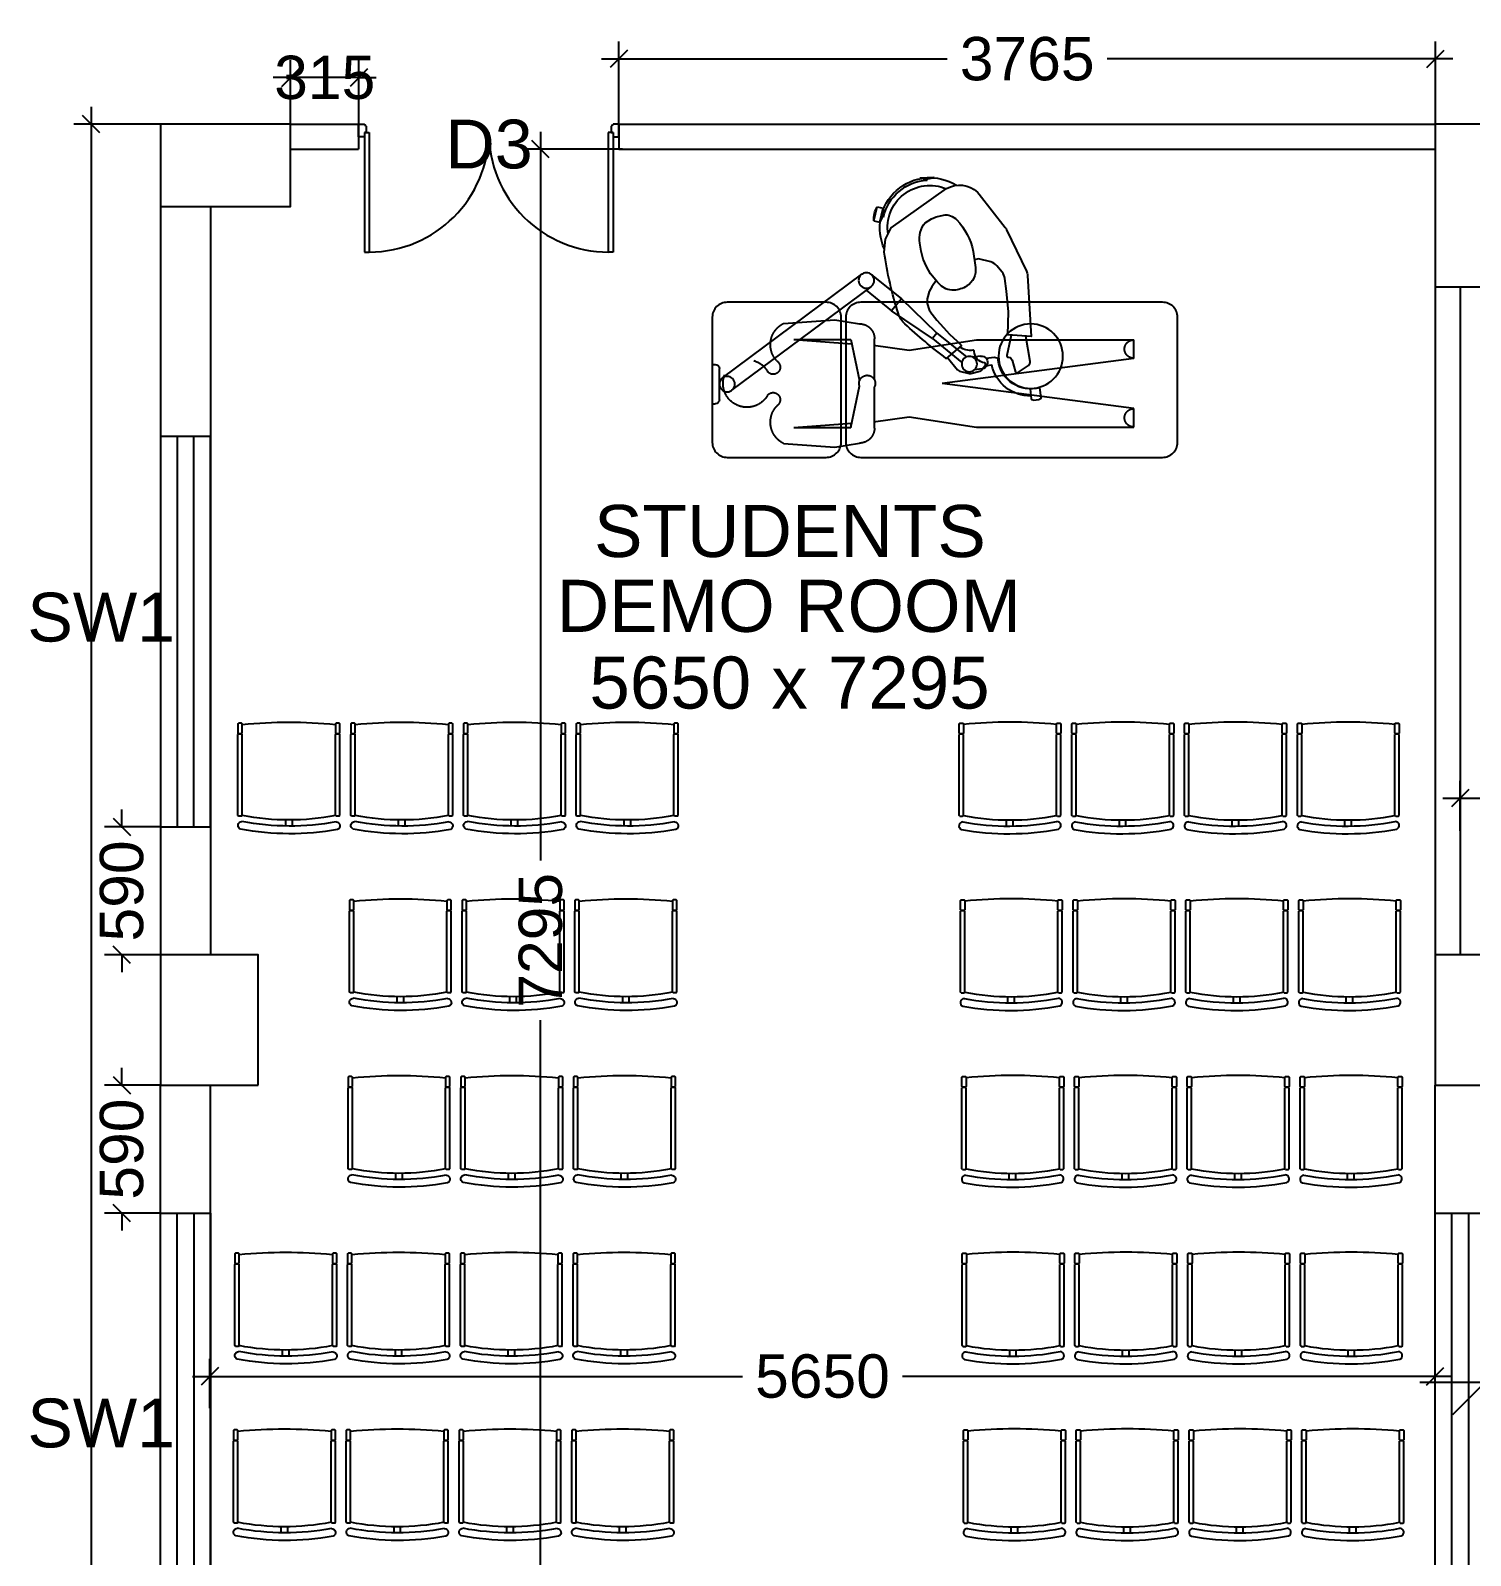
# Model space of a CAD drawing. Extents: x 7620542 to 7843793, y -6476226 to -6093835.
# Drawn here: x 7650940 to 7657580, y -6395018 to -6387988 of the extents above; entities that cross this region are included whole.
import ezdxf
from ezdxf.enums import TextEntityAlignment as Align

# ---------------------------------------------------------------- set-up
doc = ezdxf.new("R2010")
doc.units = 0
doc.header["$LTSCALE"] = 600
doc.header["$MEASUREMENT"] = 0
doc.header["$PDMODE"] = 35
doc.linetypes.add('DASHED', pattern=[0.75, 0.5, -0.25])
doc.layers.get('0').update_dxf_attribs({"linetype": 'CONTINUOUS'})
doc.layers.get('Defpoints').update_dxf_attribs({"linetype": 'CONTINUOUS'})
for name, color, linetype in [('DIMEN', 5, 'CONTINUOUS'), ('DOOR', 32, 'CONTINUOUS'), ('floor hat', 9, 'CONTINUOUS'), ('furniture', 33, 'CONTINUOUS'), ('joinery', 7, 'CONTINUOUS'), ('LA-column', 3, 'CONTINUOUS'), ('Room Dim', 1, 'CONTINUOUS'), ('TEXT', 6, 'CONTINUOUS'), ('Walls', 7, 'CONTINUOUS'), ('WIN', 151, 'CONTINUOUS'), ('Working Dim', 5, 'CONTINUOUS')]:
    doc.layers.add(name, color=color, linetype=linetype)
doc.styles.add('ari', font='arial.ttf')
doc.styles.add('ARIAL', font='arial.ttf')
doc.styles.get("Standard").update_dxf_attribs({"font": 'romans.shx'})
doc.dimstyles.new('int. dim', dxfattribs={"dimtxt": 450, "dimasz": 80, "dimexe": 80, "dimexo": 0, "dimgap": 70, "dimtad": 0, "dimdec": 0, "dimzin": 12, "dimdsep": 46, "dimtxsty": 'ari', "dimblk": 'OBLIQUE', "dimcen": 2, "dimdle": 80, "dimclrd": 256, "dimclre": 256, "dimclrt": 6, "dimadec": 0, "dimazin": 0, "dimtfac": 1, "dimtdec": 0, "dimtix": 1, "dimtmove": 2, "dimatfit": 3, "dimfxl": 1, "dimtolj": 1, "dimtzin": 0, "dimlwd": -1, "dimlwe": -1, "dimarcsym": 0})
doc.dimstyles.new('STANDARD$0', dxfattribs={"dimscale": 0, "dimtxt": 150, "dimasz": 125, "dimexe": 0.75, "dimexo": 1, "dimgap": 25, "dimtad": 1, "dimdec": 0, "dimdsep": 46, "dimtxsty": 'Standard', "dimblk1": 'DOT', "dimblk2": 'DOT', "dimsah": 1, "dimcen": 2.5, "dimclrd": 1, "dimclre": 1, "dimclrt": 3, "dimadec": 0, "dimazin": 0, "dimtfac": 1, "dimtdec": 0, "dimtmove": 0, "dimatfit": 3, "dimldrblk": 'DOT', "dimfxl": 1, "dimtolj": 1, "dimtzin": 0, "dimarcsym": 0})

# ---------------------------------------------------------------- blocks, each defined once
blk = doc.blocks.new('Z$W@#1275')
at = {"layer": 'DOOR'}
for p, q in [((73.1, 1500), (0, 1500)), ((0, 1500), (0, 1467.1)), ((73.1, 1467.1), (73.1, 1500)), ((0, 1467.1), (1.8, 1467.1)), ((11, 1456.1), (11, 1458)), ((11, 1456.1), (47.5, 1456.1)), ((47.5, 1467.1), (736.4, 1467.1)), ((47.5, 1467.1), (47.5, 1438.9)), ((47.5, 1456.1), (47.5, 1467.1)), ((47.5, 1467.1), (73.1, 1467.1)), ((47.5, 1438.9), (736.4, 1438.9)), ((736.4, 1467.1), (736.4, 1438.9)), ((0, 32.9), (1.8, 32.9)), ((0, 0), (0, 32.9)), ((73.1, 0), (0, 0)), ((11, 43.8), (11, 42)), ((11, 43.8), (47.5, 43.8)), ((47.5, 61.1), (736.4, 61.1)), ((47.5, 32.9), (47.5, 61.1)), ((47.5, 43.8), (47.5, 32.9)), ((47.5, 32.9), (736.4, 32.9)), ((47.5, 32.9), (73.1, 32.9)), ((73.1, 32.9), (73.1, 0)), ((736.4, 32.9), (736.4, 61.1))]:
    blk.add_line(p, q, dxfattribs=at)
for centre, start, end in [((11, 1467.1), 180, 270), ((11, 32.9), 90, 180)]:
    blk.add_arc(centre, 9.13, start, end, dxfattribs=at)
at = {"layer": 'DOOR', "color": 145}
for centre, start, end in [((47.5, 1438.9), 270, 0), ((47.5, 61.1), 0, 90)]:
    blk.add_arc(centre, 688.9, start, end, dxfattribs=at)
blk = doc.blocks.new('A$C32852038')
at = {"layer": 'furniture', "color": 8}
for p, q in [((-231.7, -54), (-235, -57.2)), ((-235, -430.7), (-235, -57.2)), ((-231.7, -54), (-218.3, -54)), ((-215, -57.2), (-218.3, -54)), ((-215, -430.7), (-215, -57.2)), ((218.3, -54), (215, -57.2)), ((215, -430.7), (215, -57.2)), ((218.3, -54), (231.7, -54)), ((235, -57.2), (231.7, -54)), ((235, -430.7), (235, -57.2)), ((-231.7, -434), (-235, -430.7)), ((-231.7, -434), (-218.3, -434)), ((-218.3, -434), (-215, -430.7)), ((-15.7, -479.2), (-15.7, -451.1)), ((14.8, -479.2), (14.8, -451.1)), ((218.3, -434), (215, -430.7)), ((218.3, -434), (231.7, -434)), ((231.7, -434), (235, -430.7))]:
    blk.add_line(p, q, dxfattribs=at)
for points in [[(-235, -50.7), (-235, -7.2), (-231.7, -4), (-218.3, -4), (-215, -7.2), (-215, -50.7), (-218.3, -54), (-231.7, -54)], [(215, -50.7), (215, -7.2), (218.3, -4), (231.7, -4), (235, -7.2), (235, -50.7), (231.7, -54), (218.3, -54)]]:
    blk.add_lwpolyline(points, close=True, dxfattribs=at)
for centre, radius, start, end in [((0, -2191.6), 2191.6, 84.36999, 95.63001), ((-217.4, -477.9), 18, 89.44312, 247.64656), ((-4.7, 698.8), 1178, 259.5839, 280.82925), ((0, 692.7), 1143.8, 259.16569, 280.83431), ((216.8, -476.2), 18, 292.35344, 90.55688), ((-4.7, 698.8), 1213.3, 259.57711, 280.84799)]:
    blk.add_arc(centre, radius, start, end, dxfattribs=at)
blk = doc.blocks.new('A$C273B71EE')
at = {"layer": 'floor hat', "ltscale": 0.75}
blk.add_line((1369.8, -182), (1369.8, -199.9), dxfattribs=at)
at = {"layer": 'furniture', "color": 8}
for p, q in [((1019.4, 848.3), (1079.3, 845.3)), ((1049.6, 836.7), (1050.1, 846.7)), ((1258.2, 724.9), (1233.9, 719)), ((1248.2, 660.7), (1233.9, 719)), ((1272.4, 666.7), (1258.2, 724.9)), ((1232.9, 681.7), (1242.6, 684)), ((1272.4, 666.7), (1248.2, 660.7))]:
    blk.add_line(p, q, dxfattribs=at)
at = {"layer": 'furniture'}
for p, q in [((1283.4, 441.5), (1157.3, 339.2)), ((1868.1, -44.1), (1284.5, 390.2)), ((1906.9, 8), (1323.3, 442.4)), ((1008.4, 195.8), (1157.3, 339.2)), ((1157.3, 339.2), (1198.2, 288.7)), ((1305.5, 375.7), (1198.2, 288.7)), ((1027.3, 172.5), (1198.2, 288.7)), ((1008.4, 195.8), (885, 95.7)), ((1008.4, 195.8), (1027.3, 172.5)), ((842.7, 167.9), (183.4, 167.9)), ((1027.3, 172.5), (903.9, 72.4)), ((183.4, 89.8), (987, -15.2)), ((802.4, 90.2), (768.1, 94.6)), ((825.7, 99), (857.9, 94.9)), ((1950, 64.4), (1937.2, 64.4)), ((798.6, 60.5), (778.5, 63)), ((819, 46.2), (851.2, 42.1)), ((1920, -83.4), (1920, 47.3)), ((183.4, -120.3), (987, -15.2)), ((578.1, -33.3), (572.9, -74.1)), ((617.8, -38.3), (612.6, -79.2)), ((604.6, -85.4), (579.1, -82.1)), ((1950, -100.6), (1937.2, -100.6)), ((842.7, -198.4), (183.4, -198.4))]:
    blk.add_line(p, q, dxfattribs=at)
at = {"layer": 'furniture', "linetype": 'DASHED'}
for p, q in [((1436.7, 251.3), (1332.6, 234.8)), ((1651.2, 236.2), (1436.7, 251.3)), ((183.4, 89.8), (183.4, 167.9)), ((1124.7, 124.3), (842.7, 167.9)), ((1274.8, 145.1), (1124.7, 124.3)), ((1270.1, -0.2), (1270.1, 172.3)), ((1369, 169.4), (1332.6, -3.7)), ((1607.4, 169.4), (1365.1, 151.2)), ((1607.4, 169.4), (1369, 169.4)), ((1270.1, -202.7), (1270.1, -29.8)), ((1369, -199.9), (1332.5, -26.5)), ((183.4, -198.4), (183.4, -120.3)), ((1124.7, -154.8), (842.7, -198.4)), ((1274.8, -175.6), (1124.7, -154.8)), ((1607.4, -199.9), (1365.1, -181.7)), ((1607.4, -199.9), (1369, -199.9)), ((1436.7, -281.8), (1332.6, -265.2)), ((1651.2, -266.7), (1436.7, -281.8))]:
    blk.add_line(p, q, dxfattribs=at)
at = {"layer": 'furniture', "color": 8}
for points in [[(1012.1, 416.7), (1030.3, 389.3), (1041.4, 370.4), (1046.8, 349.1, -0.246109), (1029.5, 276.9), (1028, 275.1), (1008, 250.1), (980.6, 218.8), (955, 191.4), (923.5, 161.8), (904.9, 144.2), (970.2, 89.9, 0.025572), (1142.6, 234.4, 0.12826), (1169.8, 277, 0.043408), (1228.9, 534.9), (1223.2, 589.6), (1200.3, 637.2), (968, 801.7, 0.327906), (837.9, 786.2), (830.7, 777.4), (721.8, 638.3, 0.054318), (716.1, 629.1), (632.9, 455.6, 0.097498), (628.1, 436.9), (613.2, 182), (711.1, 188.6), (708.5, 284.9), (716.4, 372), (723.6, 425.2, -0.141399), (734.8, 450.6), (757.5, 477.7, -0.153306), (782.7, 493.8), (833.9, 507.7), (850.9, 503.5)], [(1035.2, 444.3, 0.128062), (1079.6, 573.2, 0.215717), (1058.1, 658.3), (1031.4, 674.2), (1011.1, 682.7), (981.1, 690.5, 0.242433), (925.4, 671, 0.136513), (855.7, 538.3), (847.3, 470.3, 0.297129), (882.6, 393.3, 0.138986), (938.2, 375.7, 0.105167), (970.3, 381), (989.2, 392.1), (1005.8, 409), (1034.8, 444.4)], [(696.7, 187.3), (715.4, 101.5, -0.445833), (710.4, 94.5), (708.2, 94.3, 0.30427), (693.5, 81.9), (679.3, 32.6, -0.509983), (670.5, 29.4), (625.1, 60.3, -0.292523), (617.7, 77.4), (635.3, 183.2)], [(964.8, 94.2), (922.2, 41.8, -0.166504), (914, 36.7), (872.5, 27, -0.116666), (865.6, 27), (829, 35.8, -0.181583), (820.3, 41.7), (805.1, 63.2, -0.566275), (808.5, 71, 0.372711), (851.5, 119, -0.458371), (857.3, 123.8, 0.210622), (912.6, 137.9)]]:
    blk.add_lwpolyline(points, format="xyb", dxfattribs=at)
at = {"layer": 'furniture'}
for points in [[(0, -262.5), (0, 262.5, -0.414214), (62.5, 325), (1327.5, 325, -0.414214), (1390, 262.5), (1390, -262.5, -0.414214), (1327.5, -325), (62.5, -325, -0.414214)], [(1950, -262.5, -0.414214), (1887.5, -325), (1472.5, -325, -0.414214), (1410, -262.5), (1410, 262.5, -0.414214), (1472.5, 325), (1887.5, 325, -0.414214), (1950, 262.5)]]:
    blk.add_lwpolyline(points, format="xyb", close=True, dxfattribs=at)
for centre, radius in [((1303.9, 416.3), 32.5), ((615.1, 99), 135), ((872.4, 66.2), 32.1), ((1887.5, -18.1), 32.5)]:
    blk.add_circle(centre, radius, dxfattribs=at)
at = {"layer": 'furniture', "color": 8}
for centre, radius, start, end in [((1037.9, 637.1), 210, 334.62117, 121.95456), ((1053.8, 934.2), 92.5, 248.14148, 285.99077), ((1037.9, 637.1), 200, 12.904, 86.66602), ((1037.9, 637.1), 177.5, 351.26665, 112.74282), ((1326, 710.6), 92.5, 174.81243, 212.66172), ((1180.3, 675), 92.5, 354.81243, 32.66172)]:
    blk.add_arc(centre, radius, start, end, dxfattribs=at)
at = {"layer": 'furniture', "linetype": 'DASHED'}
for centre, radius, start, end in [((1332.6, 172.3), 62.5, 90, 180), ((1606.9, 147.3), 99.3, 318.51156, 63.48915), ((183.4, 128.9), 38.4, 270, 90), ((1694.9, 52.8), 29.7, 150.89968, 319.95629), ((1709.5, 44.8), 46.3, 127.5254, 151.04949), ((1804.8, -15.2), 100, 209.30373, 150.69627), ((1300.6, -15), 33.9, 340.23746, 205.92527), ((1694.9, -83.3), 29.7, 40.04371, 209.10032), ((183.4, -159.4), 38.4, 270, 90), ((1606.9, -177.8), 99.3, 296.51085, 48.46965), ((1709.5, -75.3), 46.3, 208.95051, 232.4746), ((1332.6, -202.7), 62.5, 180, 270)]:
    blk.add_arc(centre, radius, start, end, dxfattribs=at)
at = {"layer": 'furniture'}
for centre, radius, start, end in [((615.1, 99), 137.3, 254.36423, 352.74022), ((766.2, 79.7), 15, 82.74022, 172.74022), ((822.3, 72.6), 26.6, 82.74022, 262.74022), ((1937.2, 47.3), 17.2, 90, 180), ((615.1, 99), 167.3, 269.60618, 347.59615), ((580, -75), 7.13, 172.74022, 262.74022), ((605.5, -78.3), 7.13, 262.74022, 352.74022), ((1937.2, -83.4), 17.2, 180, 270)]:
    blk.add_arc(centre, radius, start, end, dxfattribs=at)
blk = doc.blocks.new('_Oblique')
at = {"color": 0, "linetype": 'ByBlock', "lineweight": -2}
blk.add_line((-0.5, -0.5), (0.5, 0.5), dxfattribs=at)
blk = doc.blocks.new('*D859')
at = {"layer": 'Defpoints', "color": 0, "transparency": 16777216}
for p in [(7657646.5, -6393937, 14.8), (7674865.1, -6393937), (7674865.1, -6394219.3)]:
    blk.add_point(p, dxfattribs=at)
at = {"layer": 'DIMEN', "color": 8, "transparency": 16777216}
for p, q in [((7657646.5, -6393937), (7657646.5, -6394519.3)), ((7674865.1, -6393937), (7674865.1, -6394519.3)), ((7657346.5, -6394219.3), (7665150.4, -6394219.3)), ((7675165.1, -6394219.3), (7667361.1, -6394219.3))]:
    blk.add_line(p, q, dxfattribs=at)
at = {"layer": 'DIMEN', "color": 8, "transparency": 16777216, "xscale": 300, "yscale": 300, "zscale": 300, "rotation": 180}
blk.add_blockref('_Oblique', (7657646.5, -6394219.3), dxfattribs=at)
at = {"layer": 'DIMEN', "color": 8, "transparency": 16777216, "xscale": 300, "yscale": 300, "zscale": 300}
blk.add_blockref('_Oblique', (7674865.1, -6394219.3), dxfattribs=at)
at = {"layer": 'DIMEN', "color": 7, "transparency": 16777216, "insert": (7666255.8, -6394219.3), "char_height": 500, "attachment_point": 5, "style": 'ari'}
blk.add_mtext('\\A1;17.22m', dxfattribs=at)
blk = doc.blocks.new('*D1321')
at = {"layer": 'Defpoints', "color": 0, "transparency": 16777216}
for p in [(7657532, -6391526.9), (7657532, -6391677.4), (7659931.8, -6391677.4, 6.3)]:
    blk.add_point(p, dxfattribs=at)
at = {"layer": 'Working Dim', "transparency": 16777216}
for p, q in [((7657532, -6391677.4), (7657532, -6391446.9)), ((7659931.8, -6391677.4), (7659931.8, -6391446.9)), ((7657452, -6391526.9), (7658361.9, -6391526.9)), ((7660011.8, -6391526.9), (7659101.9, -6391526.9))]:
    blk.add_line(p, q, dxfattribs=at)
at = {"layer": 'Working Dim', "transparency": 16777216, "xscale": 80, "yscale": 80, "zscale": 80, "rotation": 180}
blk.add_blockref('_Oblique', (7657532, -6391526.9), dxfattribs=at)
at = {"layer": 'Working Dim', "transparency": 16777216, "xscale": 80, "yscale": 80, "zscale": 80}
blk.add_blockref('_Oblique', (7659931.8, -6391526.9), dxfattribs=at)
at = {"layer": 'Working Dim', "color": 6, "transparency": 16777216, "insert": (7658731.9, -6391526.9), "char_height": 200, "attachment_point": 5, "style": 'ari'}
blk.add_mtext('\\A1;2400', dxfattribs=at)
blk = doc.blocks.new('*D1323')
at = {"layer": 'Defpoints', "color": 0, "transparency": 16777216}
for p in [(7651766.9, -6394192.2), (7651766.9, -6394339.6, 6.4), (7657416.4, -6394339.6, 3.4)]:
    blk.add_point(p, dxfattribs=at)
at = {"layer": 'Working Dim', "transparency": 16777216}
for p, q in [((7651766.9, -6394339.6), (7651766.9, -6394112.2)), ((7657416.4, -6394339.6), (7657416.4, -6394112.2)), ((7651686.9, -6394192.2), (7654223.3, -6394192.2)), ((7657496.4, -6394192.2), (7654959.9, -6394192.2))]:
    blk.add_line(p, q, dxfattribs=at)
at = {"layer": 'Working Dim', "transparency": 16777216, "xscale": 80, "yscale": 80, "zscale": 80, "rotation": 180}
blk.add_blockref('_Oblique', (7651766.9, -6394192.2), dxfattribs=at)
at = {"layer": 'Working Dim', "transparency": 16777216, "xscale": 80, "yscale": 80, "zscale": 80}
blk.add_blockref('_Oblique', (7657416.4, -6394192.2), dxfattribs=at)
at = {"layer": 'Working Dim', "color": 6, "transparency": 16777216, "insert": (7654591.6, -6394192.2), "char_height": 200, "attachment_point": 5, "style": 'ari'}
blk.add_mtext('\\A1;5650', dxfattribs=at)
blk = doc.blocks.new('*D1324')
at = {"layer": 'Defpoints', "color": 0, "transparency": 16777216}
for p in [(7653292.1, -6388534.6), (7653669.8, -6388534.6, 3.4), (7653669.8, -6395829.6, 3.4)]:
    blk.add_point(p, dxfattribs=at)
at = {"layer": 'Working Dim', "transparency": 16777216}
for p, q in [((7653292.1, -6388454.6), (7653292.1, -6391813.5)), ((7653669.8, -6388534.6), (7653212.1, -6388534.6)), ((7653292.1, -6395909.6), (7653292.1, -6392550.7)), ((7653669.8, -6395829.6), (7653212.1, -6395829.6))]:
    blk.add_line(p, q, dxfattribs=at)
at = {"layer": 'Working Dim', "transparency": 16777216, "xscale": 80, "yscale": 80, "zscale": 80}
for p, rotation in [((7653292.1, -6388534.6), 90), ((7653292.1, -6395829.6), 270)]:
    blk.add_blockref('_Oblique', p, dxfattribs=dict(at, rotation=rotation))
at = {"layer": 'Working Dim', "color": 6, "transparency": 16777216, "insert": (7653292.1, -6392182.1), "char_height": 200, "attachment_point": 5, "rotation": 90, "style": 'ari'}
blk.add_mtext('\\A1;7295', dxfattribs=at)
blk = doc.blocks.new('*D1370')
at = {"layer": 'Defpoints', "color": 0, "transparency": 16777216}
for p in [(7653653, -6388118.9), (7653653, -6388419.8, 12.9), (7657418, -6388419.8, 12.9)]:
    blk.add_point(p, dxfattribs=at)
at = {"layer": 'Working Dim', "transparency": 16777216}
for p, q in [((7653653, -6388419.8), (7653653, -6388038.9)), ((7657418, -6388419.8), (7657418, -6388038.9)), ((7653573, -6388118.9), (7655166.1, -6388118.9)), ((7657498, -6388118.9), (7655904.8, -6388118.9))]:
    blk.add_line(p, q, dxfattribs=at)
at = {"layer": 'Working Dim', "transparency": 16777216, "xscale": 80, "yscale": 80, "zscale": 80, "rotation": 180}
blk.add_blockref('_Oblique', (7653653, -6388118.9), dxfattribs=at)
at = {"layer": 'Working Dim', "transparency": 16777216, "xscale": 80, "yscale": 80, "zscale": 80}
blk.add_blockref('_Oblique', (7657418, -6388118.9), dxfattribs=at)
at = {"layer": 'Working Dim', "color": 6, "transparency": 16777216, "insert": (7655535.5, -6388118.9), "char_height": 200, "attachment_point": 5, "style": 'ari'}
blk.add_mtext('\\A1;3765', dxfattribs=at)
blk = doc.blocks.new('*D1371')
at = {"layer": 'Defpoints', "color": 0, "transparency": 16777216}
for p in [(7652139, -6388205.1), (7652139, -6388419.8, 12.9), (7652454, -6388419.8, 12.9)]:
    blk.add_point(p, dxfattribs=at)
at = {"layer": 'Working Dim', "transparency": 16777216}
for p, q in [((7652139, -6388419.8), (7652139, -6388125.1)), ((7652454, -6388419.8), (7652454, -6388125.1)), ((7652139, -6388205.1), (7652059, -6388205.1)), ((7652454, -6388205.1), (7652139, -6388205.1)), ((7652454, -6388205.1), (7652534, -6388205.1))]:
    blk.add_line(p, q, dxfattribs=at)
at = {"layer": 'Working Dim', "transparency": 16777216, "xscale": 80, "yscale": 80, "zscale": 80}
blk.add_blockref('_Oblique', (7652139, -6388205.1), dxfattribs=at)
at = {"layer": 'Working Dim', "transparency": 16777216, "xscale": 80, "yscale": 80, "zscale": 80, "rotation": 180}
blk.add_blockref('_Oblique', (7652454, -6388205.1), dxfattribs=at)
at = {"layer": 'Working Dim', "color": 6, "transparency": 16777216, "insert": (7652296.5, -6388205.1), "char_height": 200, "attachment_point": 5, "style": 'ari'}
blk.add_mtext('\\A1;315', dxfattribs=at)
blk = doc.blocks.new('*D1442')
at = {"layer": 'Defpoints', "color": 0, "transparency": 16777216}
for p in [(7651539.1, -6388419.6, 7.5), (7651220.1, -6403469.6), (7651539.1, -6403469.6, 7.5)]:
    blk.add_point(p, dxfattribs=at)
at = {"layer": 'Working Dim', "transparency": 16777216}
for p, q in [((7651220.1, -6388339.6), (7651220.1, -6395508)), ((7651539.1, -6388419.6), (7651140.1, -6388419.6)), ((7651220.1, -6403549.6), (7651220.1, -6396381.2)), ((7651539.1, -6403469.6), (7651140.1, -6403469.6))]:
    blk.add_line(p, q, dxfattribs=at)
at = {"layer": 'Working Dim', "transparency": 16777216, "xscale": 80, "yscale": 80, "zscale": 80}
for p, rotation in [((7651220.1, -6388419.6), 90), ((7651220.1, -6403469.6), 270)]:
    blk.add_blockref('_Oblique', p, dxfattribs=dict(at, rotation=rotation))
at = {"layer": 'Working Dim', "color": 6, "transparency": 16777216, "insert": (7651220.1, -6395944.6), "char_height": 200, "attachment_point": 5, "rotation": 90, "style": 'ari'}
blk.add_mtext('\\A1;15050', dxfattribs=at)
blk = doc.blocks.new('*D2626')
at = {"layer": 'Defpoints', "color": 0, "transparency": 16777216}
for p in [(7651539.5, -6392849.9, -14.8), (7651360.9, -6393439.6), (7651539.5, -6393439.6, -14.8)]:
    blk.add_point(p, dxfattribs=at)
at = {"layer": 'Working Dim', "transparency": 16777216}
for p, q in [((7651360.9, -6392849.9), (7651360.9, -6392769.9)), ((7651539.5, -6392849.9), (7651280.9, -6392849.9)), ((7651360.9, -6392849.9), (7651360.9, -6392854.1)), ((7651539.5, -6393439.6), (7651280.9, -6393439.6)), ((7651360.9, -6393439.6), (7651360.9, -6393435.3)), ((7651360.9, -6393439.6), (7651360.9, -6393519.6))]:
    blk.add_line(p, q, dxfattribs=at)
at = {"layer": 'Working Dim', "transparency": 16777216, "xscale": 80, "yscale": 80, "zscale": 80}
for p, rotation in [((7651360.9, -6392849.9), 270), ((7651360.9, -6393439.6), 90)]:
    blk.add_blockref('_Oblique', p, dxfattribs=dict(at, rotation=rotation))
at = {"layer": 'Working Dim', "color": 6, "transparency": 16777216, "insert": (7651360.9, -6393144.7), "char_height": 200, "attachment_point": 5, "rotation": 90, "style": 'ari'}
blk.add_mtext('\\A1;590', dxfattribs=at)
blk = doc.blocks.new('*D2634')
at = {"layer": 'Defpoints', "color": 0, "transparency": 16777216}
for p in [(7651360.9, -6391659.6), (7651539.5, -6391659.6, -14.8), (7651539.5, -6392249.4, -14.8)]:
    blk.add_point(p, dxfattribs=at)
at = {"layer": 'Working Dim', "transparency": 16777216}
for p, q in [((7651360.9, -6391659.6), (7651360.9, -6391579.6)), ((7651539.5, -6391659.6), (7651280.9, -6391659.6)), ((7651360.9, -6391659.6), (7651360.9, -6391663.9)), ((7651539.5, -6392249.4), (7651280.9, -6392249.4)), ((7651360.9, -6392249.4), (7651360.9, -6392245.1)), ((7651360.9, -6392249.4), (7651360.9, -6392329.4))]:
    blk.add_line(p, q, dxfattribs=at)
at = {"layer": 'Working Dim', "transparency": 16777216, "xscale": 80, "yscale": 80, "zscale": 80}
for p, rotation in [((7651360.9, -6391659.6), 270), ((7651360.9, -6392249.4), 90)]:
    blk.add_blockref('_Oblique', p, dxfattribs=dict(at, rotation=rotation))
at = {"layer": 'Working Dim', "color": 6, "transparency": 16777216, "insert": (7651360.9, -6391954.5), "char_height": 200, "attachment_point": 5, "rotation": 90, "style": 'ari'}
blk.add_mtext('\\A1;590', dxfattribs=at)

msp = doc.modelspace()

# ---------------------------------------------------------------- linework, layer by layer
at = {"layer": 'LA-column', "color": 2}
for points, elevation in [([(7651539.137, -6388799.609), (7652139.137, -6388799.609), (7652139.137, -6388419.609), (7651539.137, -6388419.609)], -12.441), ([(7657416.551, -6389169.616), (7658166.551, -6389169.616), (7658166.551, -6388419.616), (7657416.551, -6388419.616)], -12.739), ([(7651989.142, -6392849.623), (7651989.142, -6392249.623), (7651539.142, -6392249.623), (7651539.142, -6392849.623)], -12.441), ([(7658016.551, -6392849.616), (7658016.551, -6392249.616), (7657416.551, -6392249.616), (7657416.551, -6392849.616)], -12.739)]:
    msp.add_lwpolyline(points, close=True, dxfattribs=dict(at, elevation=elevation))
at = {"layer": 'Walls', "color": 7}
for p, q in [((7652139.047, -6388419.831, -14.83), (7652479.262, -6388419.831, -14.83)), ((7652452.958, -6388419.831, -14.83), (7652452.958, -6388534.831, -14.83)), ((7653652.958, -6388419.831, -14.83), (7657416.962, -6388419.831, -14.83)), ((7653652.958, -6388419.831, -14.83), (7653652.958, -6388534.831, -14.83)), ((7652139.047, -6388534.831, -14.83), (7652452.958, -6388534.831, -14.83)), ((7653652.958, -6388534.831, -14.83), (7657416.962, -6388534.831, -14.83)), ((7657416.962, -6389169.847, -14.83), (7657416.962, -6392249.847, -14.83)), ((7657531.962, -6389169.847, -14.83), (7657531.962, -6392249.847, -14.83))]:
    msp.add_line(p, q, dxfattribs=at)
at = {"layer": 'Walls'}
for p, q in [((7651539.458, -6388799.841, -14.83), (7651539.462, -6392249.855, -14.83)), ((7651769.458, -6388799.841, -14.83), (7651769.462, -6392249.855, -14.83)), ((7651539.463, -6399039.84, -14.83), (7651539.47, -6392849.855, -14.83)), ((7651769.459, -6395829.847, -14.83), (7651769.462, -6392849.855, -14.83))]:
    msp.add_line(p, q, dxfattribs=at)
at = {"layer": 'Walls', "linetype": 'Continuous'}
msp.add_line((7657416.962, -6395829.847, -14.83), (7657416.551, -6392849.62, -14.83), dxfattribs=at)
at = {"layer": 'WIN', "linetype": 'Continuous', "elevation": -14.83}
for points in [[(7651769.459, -6389859.635), (7651539.459, -6389859.635), (7651539.459, -6391659.635), (7651769.459, -6391659.635)], [(7651692.459, -6389859.635), (7651616.459, -6389859.635), (7651616.459, -6391659.635), (7651692.459, -6391659.635)], [(7651769.459, -6395239.611), (7651539.459, -6395239.611), (7651539.459, -6393439.611), (7651769.459, -6393439.611)], [(7651692.459, -6395239.611), (7651616.459, -6395239.611), (7651616.459, -6393439.611), (7651692.459, -6393439.611)], [(7657646.551, -6395239.618), (7657416.551, -6395239.618), (7657416.551, -6393439.618), (7657646.551, -6393439.618)], [(7657569.551, -6395239.618), (7657493.551, -6395239.618), (7657493.551, -6393439.618), (7657569.551, -6393439.618)]]:
    msp.add_lwpolyline(points, close=True, dxfattribs=at)

# ---------------------------------------------------------------- block references
at = {"layer": 'DOOR', "xscale": 0.8000117540359497, "yscale": 0.8000117540359497, "zscale": 0.8000117540359497, "rotation": 270}
msp.add_blockref('Z$W@#1275', (7652452.958, -6388419.831, -14.83), dxfattribs=at)
at = {"layer": 'furniture', "xscale": -1.100000001490116, "yscale": 1.100000001490116, "zscale": 1.100000001490116}
msp.add_blockref('A$C273B71EE', (7656228.42, -6389598.041, -14.83), dxfattribs=at)
at = {"layer": 'furniture', "xscale": -1}
for p in [(7652131.511, -6391176.276, -14.83), (7652651.511, -6391176.276, -14.83), (7653171.511, -6391176.276, -14.83), (7653691.511, -6391176.276, -14.83), (7652645.202, -6391990.84, -14.83), (7653165.202, -6391990.84, -14.83), (7653685.202, -6391990.84, -14.83), (7652638.893, -6392805.403, -14.83), (7653158.893, -6392805.403, -14.83), (7653678.893, -6392805.403, -14.83), (7652117.085, -6393619.975, -14.83), (7652637.085, -6393619.975, -14.83), (7653157.085, -6393619.975, -14.83), (7653677.085, -6393619.975, -14.83), (7652110.775, -6394434.539, -14.83), (7652630.775, -6394434.539, -14.83), (7653150.775, -6394434.539, -14.83), (7653670.775, -6394434.539, -14.83)]:
    msp.add_blockref('A$C32852038', p, dxfattribs=at)
at = {"layer": 'furniture'}
for p in [(7655456.191, -6391176.276, -14.83), (7655976.191, -6391176.276, -14.83), (7656496.191, -6391176.276, -14.83), (7657016.191, -6391176.276, -14.83), (7655462.5, -6391990.84, -14.83), (7655982.5, -6391990.84, -14.83), (7656502.5, -6391990.84, -14.83), (7657022.5, -6391990.84, -14.83), (7655468.809, -6392805.403, -14.83), (7655988.809, -6392805.403, -14.83), (7656508.809, -6392805.403, -14.83), (7657028.809, -6392805.403, -14.83), (7655470.617, -6393619.975, -14.83), (7655990.617, -6393619.975, -14.83), (7656510.617, -6393619.975, -14.83), (7657030.617, -6393619.975, -14.83), (7655476.926, -6394434.539, -14.83), (7655996.926, -6394434.539, -14.83), (7656516.926, -6394434.539, -14.83), (7657036.926, -6394434.539, -14.83)]:
    msp.add_blockref('A$C32852038', p, dxfattribs=at)

# ---------------------------------------------------------------- texts
at = {"layer": 'joinery', "style": 'ari'}
for s, p in [('D3', (7653054.558, -6388623.607, -14.83)), ('SW1', (7651266.126, -6390804.615, -14.83)), ('SW1', (7651266.126, -6394519.631, -14.83))]:
    msp.add_text(s, height=225, dxfattribs=at).set_placement(p, align=Align.CENTER)
at = {"layer": 'Room Dim', "style": 'ARIAL'}
msp.add_text('5650 x 7295', height=240, dxfattribs=at).set_placement((7654439.606, -6391113.732, -14.83), align=Align.CENTER)
at = {"layer": 'TEXT', "color": 7, "style": 'ARIAL'}
for s, p in [('STUDENTS', (7654441.606, -6390415, -14.83)), ('DEMO ROOM', (7654436.606, -6390760.138, -14.83))]:
    msp.add_text(s, height=240, dxfattribs=at).set_placement(p, align=Align.CENTER)

# ---------------------------------------------------------------- dimensions: what is measured, and where the dimension line sits
at = {"layer": 'DIMEN'}
dim = msp.add_linear_dim(base=(7674865.053, -6394219.259, -14.83), p1=(7657646.463, -6393936.965), p2=(7674865.053, -6393936.965, -14.83), dimstyle='STANDARD$0', override={"dimscale": 1, "dimtxt": 500, "dimasz": 300, "dimexe": 300, "dimexo": 0, "dimgap": 1, "dimtad": 0, "dimdec": 2, "dimlfac": 0.001, "dimzin": 0, "dimpost": 'm', "dimtxsty": 'ari', "dimblk1": 'Oblique', "dimblk2": 'Oblique', "dimcen": 0, "dimdle": 300, "dimclrd": 8, "dimclre": 8, "dimclrt": 7, "dimadec": 2, "dimtdec": 2, "dimtmove": 2, "dimfxl": 0.75, "dimfrac": 1, "dimlwd": 65535, "dimlwe": 65535}, dxfattribs=at)
dim.commit()
dim.dimension.update_dxf_attribs({"geometry": '*D859', "text_midpoint": (7666255.758, -6394219.259, -14.83)})
at = {"layer": 'Working Dim'}
for base, p1, p2, picture, middle in [((7653652.958, -6388118.908, -19.962), (7657417.962, -6388419.831, -7.054), (7653652.958, -6388419.831, -7.054), '*D1370', (7655535.46, -6388118.908, -19.962)), ((7652139.047, -6388205.086, -19.962), (7652453.958, -6388419.831, -7.054), (7652139.047, -6388419.831, -7.054), '*D1371', (7652296.502, -6388205.086, -19.962))]:
    dim = msp.add_linear_dim(base=base, p1=p1, p2=p2, dimstyle='int. dim', override={"dimtxt": 200}, dxfattribs=at)
    dim.commit()
    dim.dimension.update_dxf_attribs({"geometry": picture, "text_midpoint": middle})
for base, p1, p2, angle, override, picture, middle in [((7651220.105, -6403469.608, -19.962), (7651539.137, -6388419.609, -12.441), (7651539.137, -6403469.608, -12.441), 90, {"dimtxt": 200, "dimarcsym": 1}, '*D1442', (7651220.105, -6395944.608, -19.962)), ((7653292.082, -6388534.617, -19.962), (7653669.77, -6395829.617, -16.541), (7653669.77, -6388534.617, -16.541), 90, {"dimtxt": 200}, '*D1324', (7653292.082, -6392182.117, -19.962)), ((7657531.962, -6391526.929, -19.962), (7659931.841, -6391677.37, -13.692), (7657531.962, -6391677.37, -19.962), 180, {"dimtxt": 200}, '*D1321', (7658731.902, -6391526.929, -19.962)), ((7651360.921, -6391659.635), (7651539.47, -6392249.391, -14.83), (7651539.459, -6391659.635, -14.83), 270, {"dimtxt": 200, "dimarcsym": 1}, '*D2634', (7651360.921, -6391954.513)), ((7651360.921, -6393439.611), (7651539.47, -6392849.855, -14.83), (7651539.459, -6393439.611, -14.83), 90, {"dimtxt": 200, "dimarcsym": 1}, '*D2626', (7651360.921, -6393144.733)), ((7651766.867, -6394192.157, -19.962), (7657416.372, -6394339.617, -16.541), (7651766.867, -6394339.629, -13.587), 180, {"dimtxt": 200}, '*D1323', (7654591.619, -6394192.157, -19.962))]:
    dim = msp.add_linear_dim(base=base, p1=p1, p2=p2, angle=angle, dimstyle='int. dim', override=override, dxfattribs=at)
    dim.commit()
    dim.dimension.update_dxf_attribs({"geometry": picture, "text_midpoint": middle})

doc.saveas('drawing.dxf')
